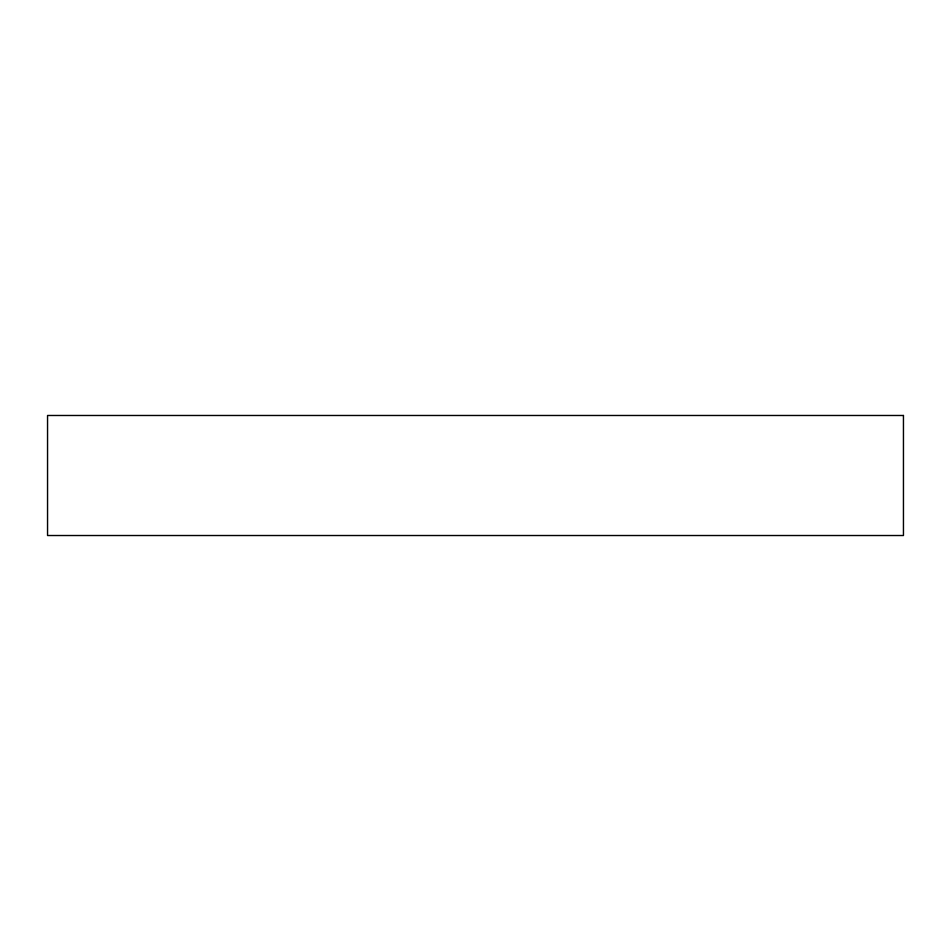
<?xml version="1.0" encoding="UTF-8"?>
<svg xmlns="http://www.w3.org/2000/svg" width="951" height="951" viewBox="0 0 951 951"><rect width="100%" height="100%" fill="white"/><g stroke="black" fill="none" stroke-linecap="round" stroke-linejoin="round"><path stroke-width="1.43" d="M903.45 415.48L47.55 415.48L47.55 535.52L903.45 535.52L903.45 415.48"/></g></svg>
